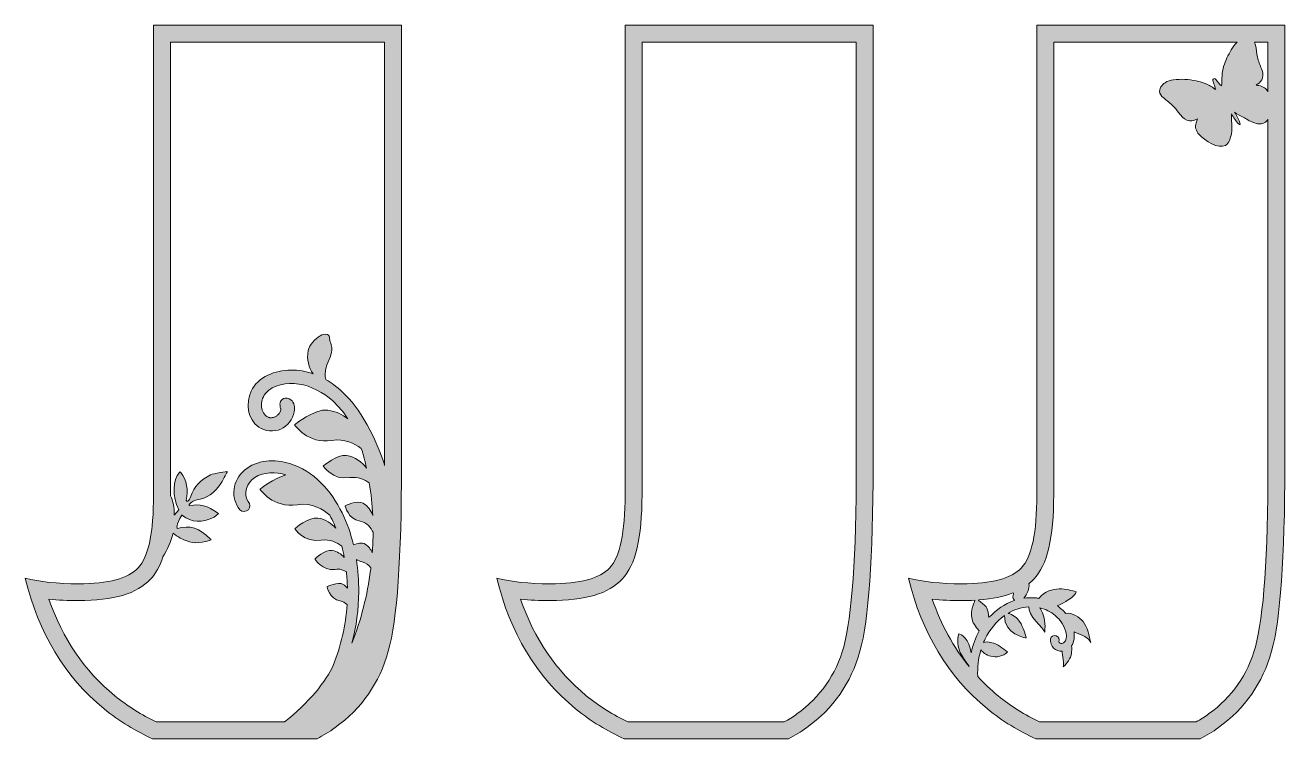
# Model space of a CAD drawing. Header units: millimetres. Extents: x 8 to 886, y -401 to -114.
# Drawn here: x 661.4 to 885.6, y -241.1 to -114.1 of the extents above; entities that cross this region are included whole.
import ezdxf

# ---------------------------------------------------------------- set-up
doc = ezdxf.new("R2010")
doc.units = ezdxf.units.MM
doc.header["$MEASUREMENT"] = 0
for name, color, linetype in [('Layer 1', 7, 'Continuous'), ('Layer 2', 7, 'Continuous'), ('Layer 3', 7, 'Continuous')]:
    doc.layers.add(name, color=color, linetype=linetype)

msp = doc.modelspace()

# ---------------------------------------------------------------- hatches: boundary and pattern name
at = {"layer": 'Layer 1'}
h = msp.add_hatch(color=1, dxfattribs=at)
h.dxf.hatch_style = 2
edge = h.paths.add_edge_path()
edge.add_spline(control_points=[(841.44, -114.15), (841.44, -114.15), (841.44, -197.69), (841.44, -197.69), (841.44, -204.46), (840.53, -208.8), (838.7, -210.7), (836.96, -212.61), (833.41, -213.56), (828.06, -213.56), (824.36, -213.56), (821.21, -213.22), (818.6, -212.55), (820.95, -222.29), (825.62, -230.04), (832.63, -235.81), (835.36, -238.02), (838.25, -239.79), (841.28, -241.15), (841.28, -241.15), (870.53, -241.15), (870.53, -241.15), (871.64, -240.56), (872.72, -239.91), (873.75, -239.16), (878.5, -235.75), (881.65, -231.22), (883.22, -225.56), (884.79, -219.97), (885.57, -208.94), (885.57, -192.48), (885.57, -192.48), (885.57, -114.15), (885.57, -114.15), (885.57, -114.15), (841.44, -114.15), (841.44, -114.15)], knot_values=[0, 0, 0, 0, 1, 1, 1, 2, 2, 2, 3, 3, 3, 4, 4, 4, 5, 5, 5, 6, 6, 6, 7, 7, 7, 8, 8, 8, 9, 9, 9, 10, 10, 10, 11, 11, 11, 12, 12, 12, 12], degree=3, periodic=1)
edge = h.paths.add_edge_path()
edge.add_spline(control_points=[(882.57, -126), (882.26, -125.37), (881.78, -125.07), (880.94, -124.9), (880.81, -124.87), (880.68, -124.85), (880.47, -124.81), (880.58, -124.74), (880.64, -124.7), (880.7, -124.67), (881.59, -124.16), (881.95, -123.04), (881.44, -121.94), (881.14, -121.27), (880.85, -120.54), (880.7, -119.83), (880.55, -119.11), (880.52, -118.39), (880.34, -117.68), (880.29, -117.5), (880.23, -117.32), (880.15, -117.15), (880.15, -117.15), (882.57, -117.15), (882.57, -117.15), (882.57, -117.15), (882.57, -126), (882.57, -126)], knot_values=[0, 0, 0, 0, 1, 1, 1, 2, 2, 2, 3, 3, 3, 4, 4, 4, 5, 5, 5, 6, 6, 6, 7, 7, 7, 8, 8, 8, 9, 9, 9, 9], degree=3, periodic=1)
edge = h.paths.add_edge_path()
edge.add_spline(control_points=[(837.3, -215.31), (837.12, -215.73), (837.11, -216.11), (837.43, -216.41), (837.48, -216.45), (837.46, -216.54), (837.4, -216.56), (835.73, -217.14), (834.21, -218.18), (832.99, -219.47), (832.93, -219.54), (832.82, -219.49), (832.83, -219.41), (832.87, -218.87), (832.78, -218.34), (832.52, -217.88), (832.21, -217.32), (831.68, -216.94), (831.12, -216.61), (831.04, -216.57), (831.07, -216.45), (831.16, -216.44), (833.53, -216.25), (835.53, -215.84), (837.18, -215.19), (837.26, -215.16), (837.33, -215.23), (837.3, -215.31)], knot_values=[0, 0, 0, 0, 1, 1, 1, 2, 2, 2, 3, 3, 3, 4, 4, 4, 5, 5, 5, 6, 6, 6, 7, 7, 7, 8, 8, 8, 9, 9, 9, 9], degree=3, periodic=1)
edge = h.paths.add_edge_path()
edge.add_spline(control_points=[(829.73, -225.85), (829.42, -223.37), (827.98, -222.5), (827.56, -222.47), (827.2, -223.58), (827.36, -224.83), (827.86, -225.9), (828.21, -226.64), (829.39, -228.18), (829.38, -228.29), (826.58, -224.83), (824.39, -220.83), (822.82, -216.31), (824.45, -216.47), (826.2, -216.56), (828.06, -216.56), (828.87, -216.56), (829.64, -216.54), (830.38, -216.49), (830.34, -217.12), (829.5, -218.07), (829.9, -219.88), (830.06, -220.6), (830.95, -221.77), (831.19, -221.94), (830.51, -223.16), (830.03, -224.48), (829.73, -225.85)], knot_values=[0, 0, 0, 0, 1, 1, 1, 2, 2, 2, 3, 3, 3, 4, 4, 4, 5, 5, 5, 6, 6, 6, 7, 7, 7, 8, 8, 8, 9, 9, 9, 9], degree=3, periodic=1)
edge = h.paths.add_edge_path()
edge.add_spline(control_points=[(880.33, -224.76), (878.94, -229.78), (876.21, -233.7), (871.99, -236.73), (871.31, -237.23), (870.58, -237.69), (869.77, -238.15), (869.77, -238.15), (841.93, -238.15), (841.93, -238.15), (839.34, -236.93), (836.85, -235.36), (834.53, -233.48), (833.24, -232.42), (832.04, -231.28), (830.92, -230.07), (830.84, -228.46), (831.01, -226.85), (831.49, -225.29), (831.76, -225.76), (832.37, -226.22), (833.25, -226.45), (834.29, -226.71), (835.49, -226.48), (836.21, -225.69), (835.36, -225), (834.47, -224.29), (833.4, -224.04), (832.78, -223.89), (832.3, -223.88), (831.96, -223.98), (832.05, -223.77), (832.14, -223.57), (832.24, -223.36), (833.03, -221.74), (834.2, -220.28), (835.67, -219.23), (835.52, -222.54), (839.54, -223.19), (839.54, -223.19), (839.54, -223.19), (839.07, -221.26), (838.38, -220.27), (837.93, -219.62), (837.13, -219.04), (836.31, -218.82), (836.82, -218.51), (837.37, -218.25), (837.94, -218.06), (838.62, -217.82), (839.33, -217.69), (840.04, -217.66), (839.67, -218.99), (842.77, -221.64), (842.87, -222.14), (842.8, -221.66), (843.24, -219.98), (842.1, -218), (842.07, -217.96), (842.03, -217.9), (841.99, -217.85), (842.97, -218.09), (843.91, -218.54), (844.72, -219.23), (845.66, -220.02), (846.42, -221.13), (846.65, -222.36), (846.76, -222.95), (846.74, -223.67), (846.2, -224.05), (846.01, -224.18), (845.78, -224.25), (845.57, -224.13), (845.52, -224.11), (845.3, -223.94), (845.33, -223.87), (845.48, -223.44), (845.35, -222.96), (844.87, -222.81), (844.46, -222.67), (843.94, -222.92), (843.88, -223.38), (843.71, -224.7), (844.79, -225.66), (845.96, -225.57), (845.96, -225.59), (845.96, -225.61), (845.95, -225.63), (845.93, -226.02), (846.38, -228.12), (846.14, -228.32), (846.82, -227.75), (847.46, -226.83), (847.6, -225.95), (847.65, -225.63), (847.71, -225.05), (847.59, -224.61), (848.08, -223.92), (848.18, -223.01), (848.07, -222.13), (848.54, -222.34), (849.03, -222.5), (849.5, -222.7), (850.15, -222.99), (850.79, -223.42), (851.06, -224.09), (850.77, -222.85), (850.46, -221.28), (849.67, -220.27), (849.14, -219.59), (847.65, -218.62), (846.59, -218.83), (846.15, -218.32), (845.63, -217.86), (845.06, -217.48), (845.59, -217.29), (846.09, -217), (846.57, -216.71), (847.32, -216.28), (848.11, -215.78), (848.44, -214.98), (847.09, -214.59), (843.95, -213.61), (841.8, -216.15), (841.6, -216.12), (841.41, -216.09), (841.21, -216.07), (840.5, -216), (839.79, -216.03), (839.1, -216.14), (839.46, -215.74), (839.72, -215.23), (839.85, -214.92), (840.04, -214.48), (840.08, -213.99), (840.04, -213.55), (840.35, -213.3), (840.63, -213.03), (840.89, -212.75), (843.31, -210.21), (844.44, -205.42), (844.44, -197.69), (844.44, -197.69), (844.44, -117.15), (844.44, -117.15), (844.44, -117.15), (877.08, -117.15), (877.08, -117.15), (876.67, -117.55), (876.34, -118.04), (876.04, -118.54), (875.49, -119.46), (875, -120.44), (874.68, -121.51), (874.52, -122.03), (874.44, -122.59), (874.4, -123.16), (874.35, -123.73), (874.43, -124.41), (874.3, -124.94), (873.94, -124.66), (873.61, -124.16), (873.3, -123.81), (873.25, -123.76), (873.21, -123.71), (873.16, -123.68), (873.08, -123.64), (872.99, -123.66), (872.91, -123.69), (872.85, -123.71), (872.79, -123.74), (872.76, -123.8), (872.66, -123.96), (872.89, -124.41), (872.95, -124.59), (873.06, -124.92), (873.17, -125.25), (873.28, -125.58), (873.29, -125.61), (873, -125.42), (872.99, -125.41), (872.85, -125.31), (872.72, -125.22), (872.58, -125.13), (872.29, -124.95), (871.99, -124.79), (871.69, -124.65), (871.08, -124.37), (870.44, -124.18), (869.81, -124.06), (868.47, -123.79), (867.06, -123.69), (865.76, -123.88), (865.23, -123.96), (864.7, -124.1), (864.25, -124.38), (863.68, -124.75), (863.15, -125.41), (863.33, -126.25), (863.33, -126.25), (863.66, -126.81), (863.66, -126.81), (864.3, -127.35), (864.95, -127.87), (865.56, -128.44), (865.97, -128.82), (866.36, -129.24), (866.67, -129.7), (867.48, -130.91), (868.68, -131.65), (870.02, -130.82), (869.94, -131.07), (869.88, -131.3), (869.8, -131.51), (869.51, -132.27), (869.74, -132.97), (870.32, -133.58), (871.36, -134.68), (873.69, -136.28), (875.03, -135.53), (875.35, -135.36), (875.56, -135.02), (875.72, -134.67), (876.4, -133.16), (876.01, -131.56), (876.08, -129.9), (876.47, -130.55), (876.81, -131.17), (877.35, -131.71), (877.42, -131.78), (877.54, -131.86), (877.6, -131.8), (877.65, -131.74), (877.62, -131.64), (877.59, -131.56), (877.3, -130.9), (876.99, -130.26), (876.64, -129.63), (876.8, -129.92), (877.84, -130.34), (878.15, -130.52), (878.73, -130.85), (879.3, -131.22), (879.91, -131.45), (880.67, -131.75), (881.53, -131.82), (882.13, -131.38), (882.31, -131.25), (882.45, -131.08), (882.57, -130.88), (882.57, -130.88), (882.57, -192.48), (882.57, -192.48), (882.57, -208.59), (881.82, -219.45), (880.33, -224.76)], knot_values=[0, 0, 0, 0, 1, 1, 1, 2, 2, 2, 3, 3, 3, 4, 4, 4, 5, 5, 5, 6, 6, 6, 7, 7, 7, 8, 8, 8, 9, 9, 9, 10, 10, 10, 11, 11, 11, 12, 12, 12, 13, 13, 13, 14, 14, 14, 15, 15, 15, 16, 16, 16, 17, 17, 17, 18, 18, 18, 19, 19, 19, 20, 20, 20, 21, 21, 21, 22, 22, 22, 23, 23, 23, 24, 24, 24, 25, 25, 25, 26, 26, 26, 27, 27, 27, 28, 28, 28, 29, 29, 29, 30, 30, 30, 31, 31, 31, 32, 32, 32, 33, 33, 33, 34, 34, 34, 35, 35, 35, 36, 36, 36, 37, 37, 37, 38, 38, 38, 39, 39, 39, 40, 40, 40, 41, 41, 41, 42, 42, 42, 43, 43, 43, 44, 44, 44, 45, 45, 45, 46, 46, 46, 47, 47, 47, 48, 48, 48, 49, 49, 49, 50, 50, 50, 51, 51, 51, 52, 52, 52, 53, 53, 53, 54, 54, 54, 55, 55, 55, 56, 56, 56, 57, 57, 57, 58, 58, 58, 59, 59, 59, 60, 60, 60, 61, 61, 61, 62, 62, 62, 63, 63, 63, 64, 64, 64, 65, 65, 65, 66, 66, 66, 67, 67, 67, 68, 68, 68, 69, 69, 69, 70, 70, 70, 71, 71, 71, 72, 72, 72, 73, 73, 73, 74, 74, 74, 75, 75, 75, 76, 76, 76, 77, 77, 77, 78, 78, 78, 79, 79, 79, 80, 80, 80, 81, 81, 81, 82, 82, 82, 83, 83, 83, 84, 84, 84, 85, 85, 85, 85], degree=3, periodic=1)
at = {"layer": 'Layer 2'}
h = msp.add_hatch(color=2, dxfattribs=at)
h.dxf.hatch_style = 2
edge = h.paths.add_edge_path()
edge.add_spline(control_points=[(768.17, -114.15), (768.17, -114.15), (768.17, -197.69), (768.17, -197.69), (768.17, -204.46), (767.26, -208.8), (765.43, -210.7), (763.69, -212.61), (760.14, -213.56), (754.79, -213.56), (751.09, -213.56), (747.94, -213.22), (745.33, -212.55), (747.68, -222.29), (752.35, -230.04), (759.36, -235.81), (762.1, -238.02), (764.98, -239.79), (768.01, -241.15), (768.01, -241.15), (797.26, -241.15), (797.26, -241.15), (798.37, -240.56), (799.45, -239.91), (800.48, -239.16), (805.23, -235.75), (808.38, -231.22), (809.95, -225.56), (811.52, -219.97), (812.3, -208.94), (812.3, -192.48), (812.3, -192.48), (812.3, -114.15), (812.3, -114.15), (812.3, -114.15), (768.17, -114.15), (768.17, -114.15)], knot_values=[0, 0, 0, 0, 1, 1, 1, 2, 2, 2, 3, 3, 3, 4, 4, 4, 5, 5, 5, 6, 6, 6, 7, 7, 7, 8, 8, 8, 9, 9, 9, 10, 10, 10, 11, 11, 11, 12, 12, 12, 12], degree=3, periodic=1)
edge = h.paths.add_edge_path()
edge.add_spline(control_points=[(809.3, -192.48), (809.3, -208.59), (808.55, -219.45), (807.06, -224.76), (805.67, -229.78), (802.94, -233.7), (798.72, -236.73), (798.04, -237.23), (797.31, -237.69), (796.5, -238.15), (796.5, -238.15), (768.66, -238.15), (768.66, -238.15), (766.07, -236.93), (763.58, -235.36), (761.26, -233.48), (755.9, -229.07), (751.98, -223.31), (749.55, -216.31), (751.18, -216.47), (752.93, -216.56), (754.79, -216.56), (761.06, -216.56), (765.26, -215.31), (767.62, -212.75), (770.04, -210.21), (771.17, -205.42), (771.17, -197.69), (771.17, -197.69), (771.17, -117.15), (771.17, -117.15), (771.17, -117.15), (809.3, -117.15), (809.3, -117.15), (809.3, -117.15), (809.3, -192.48), (809.3, -192.48)], knot_values=[0, 0, 0, 0, 1, 1, 1, 2, 2, 2, 3, 3, 3, 4, 4, 4, 5, 5, 5, 6, 6, 6, 7, 7, 7, 8, 8, 8, 9, 9, 9, 10, 10, 10, 11, 11, 11, 12, 12, 12, 12], degree=3, periodic=1)
at = {"layer": 'Layer 3'}
h = msp.add_hatch(color=1, dxfattribs=at)
h.dxf.hatch_style = 2
edge = h.paths.add_edge_path()
edge.add_spline(control_points=[(684.24, -114.15), (684.24, -114.15), (684.24, -197.69), (684.24, -197.69), (684.24, -204.46), (683.33, -208.8), (681.5, -210.7), (679.76, -212.61), (676.21, -213.56), (670.86, -213.56), (667.16, -213.56), (664.01, -213.22), (661.4, -212.55), (663.75, -222.29), (668.42, -230.04), (675.43, -235.81), (678.16, -238.02), (681.05, -239.79), (684.08, -241.15), (684.08, -241.15), (713.33, -241.15), (713.33, -241.15), (714.44, -240.56), (715.52, -239.91), (716.55, -239.16), (721.3, -235.75), (724.45, -231.22), (726.02, -225.56), (727.59, -219.97), (728.37, -208.94), (728.37, -192.48), (728.37, -192.48), (728.37, -114.15), (728.37, -114.15), (728.37, -114.15), (684.24, -114.15), (684.24, -114.15)], knot_values=[0, 0, 0, 0, 1, 1, 1, 2, 2, 2, 3, 3, 3, 4, 4, 4, 5, 5, 5, 6, 6, 6, 7, 7, 7, 8, 8, 8, 9, 9, 9, 10, 10, 10, 11, 11, 11, 12, 12, 12, 12], degree=3, periodic=1)
edge = h.paths.add_edge_path()
edge.add_spline(control_points=[(722.87, -211.14), (722.29, -215.56), (721.19, -219.96), (719.55, -224.13), (720.33, -221.15), (720.74, -218.07), (720.76, -214.98), (720.77, -213.06), (720.63, -211.12), (720.33, -209.21), (720.62, -209.42), (720.96, -209.59), (721.37, -209.66), (722.06, -209.78), (722.56, -210.23), (722.91, -210.72), (722.9, -210.86), (722.88, -211), (722.87, -211.14)], knot_values=[0, 0, 0, 0, 1, 1, 1, 2, 2, 2, 3, 3, 3, 4, 4, 4, 5, 5, 5, 6, 6, 6, 6], degree=3, periodic=1)
edge = h.paths.add_edge_path()
edge.add_spline(control_points=[(725.37, -192.48), (725.37, -192.49), (725.37, -192.49), (725.37, -192.49), (725.22, -192.04), (725.09, -191.58), (724.93, -191.13), (722.18, -183.82), (719.13, -180.21), (716.35, -178.16), (715.9, -177.83), (715.43, -177.53), (714.94, -177.25), (714.74, -177.13), (714.81, -176.01), (714.83, -175.81), (714.86, -175.33), (714.97, -174.9), (715.15, -174.45), (715.6, -173.32), (716.2, -172.3), (715.86, -171.03), (715.76, -170.66), (715.6, -170.31), (715.56, -169.93), (715.52, -169.57), (715.54, -169.35), (715.19, -169.2), (714.78, -169.03), (714.24, -169.21), (713.89, -169.42), (713.04, -169.94), (711.96, -171.06), (711.76, -172.06), (711.45, -173.66), (711.91, -175.06), (712.62, -176.19), (711.34, -175.76), (710, -175.51), (708.64, -175.52), (705.94, -175.54), (702.82, -176.7), (701.6, -179.29), (700.62, -181.36), (700.95, -184.32), (702.96, -185.67), (704.09, -186.43), (705.62, -186.57), (706.87, -186.02), (708.12, -185.48), (709.06, -184.27), (709.28, -182.93), (709.41, -182.18), (709.3, -181.34), (708.69, -180.82), (708.32, -180.5), (707.79, -180.4), (707.35, -180.6), (706.64, -180.92), (706.65, -181.72), (706.86, -182.34), (706.87, -182.37), (706.88, -182.38), (706.88, -182.39), (706.88, -182.41), (706.88, -182.43), (706.87, -182.46), (706.87, -182.48), (706.86, -182.63), (706.87, -182.66), (706.85, -182.74), (706.83, -182.81), (706.81, -182.89), (706.81, -182.9), (706.8, -182.91), (706.8, -182.92), (706.8, -182.92), (706.79, -182.93), (706.78, -182.95), (706.73, -183.03), (706.69, -183.11), (706.64, -183.19), (706.62, -183.22), (706.62, -183.23), (706.61, -183.25), (706.59, -183.26), (706.58, -183.27), (706.56, -183.3), (706.47, -183.4), (706.38, -183.48), (706.28, -183.57), (706.24, -183.59), (706.12, -183.69), (706.11, -183.7), (706.04, -183.74), (705.97, -183.78), (705.9, -183.82), (705.89, -183.82), (705.72, -183.89), (705.7, -183.9), (705.61, -183.93), (705.53, -183.96), (705.45, -183.98), (705.43, -183.98), (705.26, -184), (705.23, -184.01), (705.16, -184.01), (705.09, -184.01), (705.02, -184.01), (704.98, -184), (704.9, -183.99), (704.87, -183.99), (704.81, -183.98), (704.76, -183.96), (704.7, -183.94), (704.69, -183.93), (704.68, -183.93), (704.65, -183.92), (703.95, -183.57), (703.56, -182.85), (703.47, -182.09), (703.42, -181.61), (703.45, -181.24), (703.56, -180.85), (703.66, -180.46), (703.85, -180.07), (704.15, -179.71), (705.52, -178.09), (707.98, -177.68), (710.07, -178.01), (712.34, -178.37), (714.44, -179.49), (716.13, -181.01), (717.18, -181.96), (718.05, -183.03), (718.8, -184.2), (717.84, -183.44), (716.67, -182.87), (715.24, -182.66), (712.89, -182.33), (709.35, -185.28), (709.35, -185.28), (709.35, -185.28), (711.64, -188.76), (716.01, -188.04), (718.21, -187.67), (720.03, -188.58), (721.21, -189.46), (721.58, -190.62), (721.89, -191.8), (722.14, -192.99), (721.33, -191.92), (720.18, -190.98), (718.57, -190.73), (716.92, -190.47), (714.45, -192.61), (714.45, -192.61), (714.45, -192.61), (716.08, -195.17), (719.15, -194.67), (720.59, -194.44), (721.8, -195.01), (722.64, -195.61), (722.95, -197.54), (723.16, -199.47), (723.26, -201.4), (722.95, -200.54), (722.42, -199.73), (721.55, -199.22), (720.51, -198.62), (718.34, -199.66), (718.34, -199.66), (718.34, -199.66), (718.81, -202.04), (720.99, -202.41), (722.22, -202.62), (722.95, -203.65), (723.32, -204.4), (723.31, -205.61), (723.26, -206.83), (723.17, -208.05), (722.9, -207.43), (722.5, -206.88), (721.92, -206.51), (721.37, -206.17), (720.47, -206.4), (719.83, -206.65), (719.36, -204.67), (718.69, -202.74), (717.79, -200.92), (715.88, -197.05), (712.75, -193.46), (708.49, -192.16), (705.81, -191.34), (702.63, -191.48), (700.41, -193.35), (698.35, -195.09), (697.86, -198.3), (699.62, -200.39), (699.99, -200.83), (700.74, -200.75), (701.11, -200.38), (701.55, -199.93), (701.45, -199.34), (701.1, -198.89), (700.09, -197.61), (700.92, -195.5), (702.25, -194.65), (703.89, -193.6), (705.99, -193.66), (707.81, -194.19), (705.64, -194.69), (703.18, -196.73), (703.18, -196.73), (703.18, -196.73), (705.47, -200.2), (709.84, -199.48), (712.45, -199.05), (714.51, -200.4), (715.62, -201.37), (715.75, -201.62), (715.88, -201.87), (716.01, -202.13), (716.25, -202.63), (716.48, -203.14), (716.68, -203.66), (715.91, -202.79), (714.87, -202.07), (713.49, -201.86), (711.84, -201.6), (709.37, -203.74), (709.37, -203.74), (709.37, -203.74), (711, -206.3), (714.07, -205.8), (715.62, -205.55), (716.91, -206.23), (717.74, -206.88), (717.91, -207.54), (718.06, -208.2), (718.19, -208.87), (717.62, -208.27), (716.92, -207.79), (716.04, -207.62), (714.79, -207.36), (712.96, -209.14), (712.96, -209.14), (712.96, -209.14), (714.25, -211.36), (716.55, -210.99), (717.31, -210.87), (718, -211.09), (718.56, -211.42), (718.66, -212.39), (718.72, -213.37), (718.74, -214.33), (718.53, -214.09), (718.29, -213.86), (717.99, -213.68), (717.07, -213.12), (715.12, -214.06), (715.12, -214.06), (715.12, -214.06), (715.51, -216.24), (717.44, -216.6), (717.95, -216.69), (718.35, -216.95), (718.68, -217.27), (718.45, -220.98), (717.61, -224.67), (716.19, -228.11), (715.11, -230.69), (711.76, -234.93), (707.52, -238.15), (707.52, -238.15), (684.73, -238.15), (684.73, -238.15), (682.14, -236.93), (679.65, -235.36), (677.33, -233.48), (671.97, -229.07), (668.05, -223.31), (665.62, -216.31), (667.25, -216.47), (669, -216.56), (670.86, -216.56), (677.13, -216.56), (681.33, -215.31), (683.69, -212.75), (684.62, -211.77), (685.36, -210.45), (685.92, -208.76), (686.74, -207.48), (687.28, -206.03), (687.76, -204.57), (688.4, -205.17), (689.75, -205.85), (689.65, -205.71), (690.92, -206.4), (692.41, -206.43), (694.2, -205.83), (694.2, -205.83), (694.49, -205.74), (694.49, -205.74), (694.49, -205.74), (694.29, -205.53), (694.29, -205.53), (692.46, -203.63), (690.64, -203.06), (688.44, -203.72), (688.44, -203.72), (688.17, -203.17), (689.28, -201.34), (689.31, -201.36), (689.35, -201.39), (689.38, -201.42), (691.02, -202.67), (692.87, -202.78), (694.88, -201.75), (695.05, -201.66), (695.21, -201.54), (695.37, -201.41), (695.44, -201.35), (695.52, -201.28), (695.61, -201.22), (695.61, -201.22), (695.82, -201.06), (695.82, -201.06), (695.82, -201.06), (695.63, -200.92), (695.63, -200.92), (693.93, -199.68), (692.35, -199.27), (690.71, -199.67), (690.58, -199.71), (690.48, -199.54), (690.57, -199.44), (690.94, -199.03), (691.34, -198.72), (691.93, -198.63), (693.65, -198.39), (695.13, -197.37), (696.22, -195.7), (696.51, -195.26), (696.75, -194.78), (696.98, -194.32), (697.09, -194.11), (697.36, -193.58), (697.36, -193.58), (697.36, -193.58), (694.98, -193.9), (694.4, -194.17), (692.65, -194.99), (691.47, -196.28), (690.89, -197.99), (690.77, -198.36), (690.57, -198.62), (690.32, -198.86), (690.22, -198.96), (690.05, -198.86), (690.07, -198.72), (690.46, -196.8), (690.14, -195.16), (689.1, -193.75), (689.1, -193.75), (688.99, -193.61), (688.99, -193.61), (688.99, -193.61), (688.86, -193.75), (688.86, -193.75), (687.61, -195.02), (687.57, -198.07), (688.72, -200.37), (688.72, -200.37), (687.94, -201.26), (687.94, -201.26), (687.93, -201.26), (687.93, -201.26), (687.92, -201.25), (687.96, -199.96), (687.74, -198.84), (687.24, -197.89), (687.24, -197.82), (687.24, -197.76), (687.24, -197.69), (687.24, -197.69), (687.24, -117.15), (687.24, -117.15), (687.24, -117.15), (725.37, -117.15), (725.37, -117.15), (725.37, -117.15), (725.37, -192.48), (725.37, -192.48)], knot_values=[0, 0, 0, 0, 1, 1, 1, 2, 2, 2, 3, 3, 3, 4, 4, 4, 5, 5, 5, 6, 6, 6, 7, 7, 7, 8, 8, 8, 9, 9, 9, 10, 10, 10, 11, 11, 11, 12, 12, 12, 13, 13, 13, 14, 14, 14, 15, 15, 15, 16, 16, 16, 17, 17, 17, 18, 18, 18, 19, 19, 19, 20, 20, 20, 21, 21, 21, 22, 22, 22, 23, 23, 23, 24, 24, 24, 25, 25, 25, 26, 26, 26, 27, 27, 27, 28, 28, 28, 29, 29, 29, 30, 30, 30, 31, 31, 31, 32, 32, 32, 33, 33, 33, 34, 34, 34, 35, 35, 35, 36, 36, 36, 37, 37, 37, 38, 38, 38, 39, 39, 39, 40, 40, 40, 41, 41, 41, 42, 42, 42, 43, 43, 43, 44, 44, 44, 45, 45, 45, 46, 46, 46, 47, 47, 47, 48, 48, 48, 49, 49, 49, 50, 50, 50, 51, 51, 51, 52, 52, 52, 53, 53, 53, 54, 54, 54, 55, 55, 55, 56, 56, 56, 57, 57, 57, 58, 58, 58, 59, 59, 59, 60, 60, 60, 61, 61, 61, 62, 62, 62, 63, 63, 63, 64, 64, 64, 65, 65, 65, 66, 66, 66, 67, 67, 67, 68, 68, 68, 69, 69, 69, 70, 70, 70, 71, 71, 71, 72, 72, 72, 73, 73, 73, 74, 74, 74, 75, 75, 75, 76, 76, 76, 77, 77, 77, 78, 78, 78, 79, 79, 79, 80, 80, 80, 81, 81, 81, 82, 82, 82, 83, 83, 83, 84, 84, 84, 85, 85, 85, 86, 86, 86, 87, 87, 87, 88, 88, 88, 89, 89, 89, 90, 90, 90, 91, 91, 91, 92, 92, 92, 93, 93, 93, 94, 94, 94, 95, 95, 95, 96, 96, 96, 97, 97, 97, 98, 98, 98, 99, 99, 99, 100, 100, 100, 101, 101, 101, 102, 102, 102, 103, 103, 103, 104, 104, 104, 105, 105, 105, 106, 106, 106, 107, 107, 107, 108, 108, 108, 109, 109, 109, 110, 110, 110, 111, 111, 111, 112, 112, 112, 113, 113, 113, 114, 114, 114, 115, 115, 115, 116, 116, 116, 117, 117, 117, 118, 118, 118, 119, 119, 119, 120, 120, 120, 121, 121, 121, 122, 122, 122, 123, 123, 123, 124, 124, 124, 125, 125, 125, 126, 126, 126, 127, 127, 127, 128, 128, 128, 129, 129, 129, 130, 130, 130, 131, 131, 131, 131], degree=3, periodic=1)

# ---------------------------------------------------------------- linework, layer by layer
at = {"layer": 'Layer 1', "lineweight": 0}
for points, knots in [([(841.44, -114.15), (841.44, -114.15), (841.44, -197.69), (841.44, -197.69), (841.44, -204.46), (840.53, -208.8), (838.7, -210.7), (836.96, -212.61), (833.41, -213.56), (828.06, -213.56), (824.36, -213.56), (821.21, -213.22), (818.6, -212.55), (820.95, -222.29), (825.62, -230.04), (832.63, -235.81), (835.36, -238.02), (838.25, -239.79), (841.28, -241.15), (841.28, -241.15), (870.53, -241.15), (870.53, -241.15), (871.64, -240.56), (872.72, -239.91), (873.75, -239.16), (878.5, -235.75), (881.65, -231.22), (883.22, -225.56), (884.79, -219.97), (885.57, -208.94), (885.57, -192.48), (885.57, -192.48), (885.57, -114.15), (885.57, -114.15), (885.57, -114.15), (841.44, -114.15), (841.44, -114.15)], [0, 0, 0, 0, 1, 1, 1, 2, 2, 2, 3, 3, 3, 4, 4, 4, 5, 5, 5, 6, 6, 6, 7, 7, 7, 8, 8, 8, 9, 9, 9, 10, 10, 10, 11, 11, 11, 12, 12, 12, 12]), ([(880.33, -224.76), (878.94, -229.78), (876.21, -233.7), (871.99, -236.73), (871.31, -237.23), (870.58, -237.69), (869.77, -238.15), (869.77, -238.15), (841.93, -238.15), (841.93, -238.15), (839.34, -236.93), (836.85, -235.36), (834.53, -233.48), (833.24, -232.42), (832.04, -231.28), (830.92, -230.07), (830.84, -228.46), (831.01, -226.85), (831.49, -225.29), (831.76, -225.76), (832.37, -226.22), (833.25, -226.45), (834.29, -226.71), (835.49, -226.48), (836.21, -225.69), (835.36, -225), (834.47, -224.29), (833.4, -224.04), (832.78, -223.89), (832.3, -223.88), (831.96, -223.98), (832.05, -223.77), (832.14, -223.57), (832.24, -223.36), (833.03, -221.74), (834.2, -220.28), (835.67, -219.23), (835.52, -222.54), (839.54, -223.19), (839.54, -223.19), (839.54, -223.19), (839.07, -221.26), (838.38, -220.27), (837.93, -219.62), (837.13, -219.04), (836.31, -218.82), (836.82, -218.51), (837.37, -218.25), (837.94, -218.06), (838.62, -217.82), (839.33, -217.69), (840.04, -217.66), (839.67, -218.99), (842.77, -221.64), (842.87, -222.14), (842.8, -221.66), (843.24, -219.98), (842.1, -218), (842.07, -217.96), (842.03, -217.9), (841.99, -217.85), (842.97, -218.09), (843.91, -218.54), (844.72, -219.23), (845.66, -220.02), (846.42, -221.13), (846.65, -222.36), (846.76, -222.95), (846.74, -223.67), (846.2, -224.05), (846.01, -224.18), (845.78, -224.25), (845.57, -224.13), (845.52, -224.11), (845.3, -223.94), (845.33, -223.87), (845.48, -223.44), (845.35, -222.96), (844.87, -222.81), (844.46, -222.67), (843.94, -222.92), (843.88, -223.38), (843.71, -224.7), (844.79, -225.66), (845.96, -225.57), (845.96, -225.59), (845.96, -225.61), (845.95, -225.63), (845.93, -226.02), (846.38, -228.12), (846.14, -228.32), (846.82, -227.75), (847.46, -226.83), (847.6, -225.95), (847.65, -225.63), (847.71, -225.05), (847.59, -224.61), (848.08, -223.92), (848.18, -223.01), (848.07, -222.13), (848.54, -222.34), (849.03, -222.5), (849.5, -222.7), (850.15, -222.99), (850.79, -223.42), (851.06, -224.09), (850.77, -222.85), (850.46, -221.28), (849.67, -220.27), (849.14, -219.59), (847.65, -218.62), (846.59, -218.83), (846.15, -218.32), (845.63, -217.86), (845.06, -217.48), (845.59, -217.29), (846.09, -217), (846.57, -216.71), (847.32, -216.28), (848.11, -215.78), (848.44, -214.98), (847.09, -214.59), (843.95, -213.61), (841.8, -216.15), (841.6, -216.12), (841.41, -216.09), (841.21, -216.07), (840.5, -216), (839.79, -216.03), (839.1, -216.14), (839.46, -215.74), (839.72, -215.23), (839.85, -214.92), (840.04, -214.48), (840.08, -213.99), (840.04, -213.55), (840.35, -213.3), (840.63, -213.03), (840.89, -212.75), (843.31, -210.21), (844.44, -205.42), (844.44, -197.69), (844.44, -197.69), (844.44, -117.15), (844.44, -117.15), (844.44, -117.15), (877.08, -117.15), (877.08, -117.15), (876.67, -117.55), (876.34, -118.04), (876.04, -118.54), (875.49, -119.46), (875, -120.44), (874.68, -121.51), (874.52, -122.03), (874.44, -122.59), (874.4, -123.16), (874.35, -123.73), (874.43, -124.41), (874.3, -124.94), (873.94, -124.66), (873.61, -124.16), (873.3, -123.81), (873.25, -123.76), (873.21, -123.71), (873.16, -123.68), (873.08, -123.64), (872.99, -123.66), (872.91, -123.69), (872.85, -123.71), (872.79, -123.74), (872.76, -123.8), (872.66, -123.96), (872.89, -124.41), (872.95, -124.59), (873.06, -124.92), (873.17, -125.25), (873.28, -125.58), (873.29, -125.61), (873, -125.42), (872.99, -125.41), (872.85, -125.31), (872.72, -125.22), (872.58, -125.13), (872.29, -124.95), (871.99, -124.79), (871.69, -124.65), (871.08, -124.37), (870.44, -124.18), (869.81, -124.06), (868.47, -123.79), (867.06, -123.69), (865.76, -123.88), (865.23, -123.96), (864.7, -124.1), (864.25, -124.38), (863.68, -124.75), (863.15, -125.41), (863.33, -126.25), (863.33, -126.25), (863.66, -126.81), (863.66, -126.81), (864.3, -127.35), (864.95, -127.87), (865.56, -128.44), (865.97, -128.82), (866.36, -129.24), (866.67, -129.7), (867.48, -130.91), (868.68, -131.65), (870.02, -130.82), (869.94, -131.07), (869.88, -131.3), (869.8, -131.51), (869.51, -132.27), (869.74, -132.97), (870.32, -133.58), (871.36, -134.68), (873.69, -136.28), (875.03, -135.53), (875.35, -135.36), (875.56, -135.02), (875.72, -134.67), (876.4, -133.16), (876.01, -131.56), (876.08, -129.9), (876.47, -130.55), (876.81, -131.17), (877.35, -131.71), (877.42, -131.78), (877.54, -131.86), (877.6, -131.8), (877.65, -131.74), (877.62, -131.64), (877.59, -131.56), (877.3, -130.9), (876.99, -130.26), (876.64, -129.63), (876.8, -129.92), (877.84, -130.34), (878.15, -130.52), (878.73, -130.85), (879.3, -131.22), (879.91, -131.45), (880.67, -131.75), (881.53, -131.82), (882.13, -131.38), (882.31, -131.25), (882.45, -131.08), (882.57, -130.88), (882.57, -130.88), (882.57, -192.48), (882.57, -192.48), (882.57, -208.59), (881.82, -219.45), (880.33, -224.76)], [0, 0, 0, 0, 1, 1, 1, 2, 2, 2, 3, 3, 3, 4, 4, 4, 5, 5, 5, 6, 6, 6, 7, 7, 7, 8, 8, 8, 9, 9, 9, 10, 10, 10, 11, 11, 11, 12, 12, 12, 13, 13, 13, 14, 14, 14, 15, 15, 15, 16, 16, 16, 17, 17, 17, 18, 18, 18, 19, 19, 19, 20, 20, 20, 21, 21, 21, 22, 22, 22, 23, 23, 23, 24, 24, 24, 25, 25, 25, 26, 26, 26, 27, 27, 27, 28, 28, 28, 29, 29, 29, 30, 30, 30, 31, 31, 31, 32, 32, 32, 33, 33, 33, 34, 34, 34, 35, 35, 35, 36, 36, 36, 37, 37, 37, 38, 38, 38, 39, 39, 39, 40, 40, 40, 41, 41, 41, 42, 42, 42, 43, 43, 43, 44, 44, 44, 45, 45, 45, 46, 46, 46, 47, 47, 47, 48, 48, 48, 49, 49, 49, 50, 50, 50, 51, 51, 51, 52, 52, 52, 53, 53, 53, 54, 54, 54, 55, 55, 55, 56, 56, 56, 57, 57, 57, 58, 58, 58, 59, 59, 59, 60, 60, 60, 61, 61, 61, 62, 62, 62, 63, 63, 63, 64, 64, 64, 65, 65, 65, 66, 66, 66, 67, 67, 67, 68, 68, 68, 69, 69, 69, 70, 70, 70, 71, 71, 71, 72, 72, 72, 73, 73, 73, 74, 74, 74, 75, 75, 75, 76, 76, 76, 77, 77, 77, 78, 78, 78, 79, 79, 79, 80, 80, 80, 81, 81, 81, 82, 82, 82, 83, 83, 83, 84, 84, 84, 85, 85, 85, 85]), ([(882.57, -126), (882.26, -125.37), (881.78, -125.07), (880.94, -124.9), (880.81, -124.87), (880.68, -124.85), (880.47, -124.81), (880.58, -124.74), (880.64, -124.7), (880.7, -124.67), (881.59, -124.16), (881.95, -123.04), (881.44, -121.94), (881.14, -121.27), (880.85, -120.54), (880.7, -119.83), (880.55, -119.11), (880.52, -118.39), (880.34, -117.68), (880.29, -117.5), (880.23, -117.32), (880.15, -117.15), (880.15, -117.15), (882.57, -117.15), (882.57, -117.15), (882.57, -117.15), (882.57, -126), (882.57, -126)], [0, 0, 0, 0, 1, 1, 1, 2, 2, 2, 3, 3, 3, 4, 4, 4, 5, 5, 5, 6, 6, 6, 7, 7, 7, 8, 8, 8, 9, 9, 9, 9]), ([(837.3, -215.31), (837.12, -215.73), (837.11, -216.11), (837.43, -216.41), (837.48, -216.45), (837.46, -216.54), (837.4, -216.56), (835.73, -217.14), (834.21, -218.18), (832.99, -219.47), (832.93, -219.54), (832.82, -219.49), (832.83, -219.41), (832.87, -218.87), (832.78, -218.34), (832.52, -217.88), (832.21, -217.32), (831.68, -216.94), (831.12, -216.61), (831.04, -216.57), (831.07, -216.45), (831.16, -216.44), (833.53, -216.25), (835.53, -215.84), (837.18, -215.19), (837.26, -215.16), (837.33, -215.23), (837.3, -215.31)], [0, 0, 0, 0, 1, 1, 1, 2, 2, 2, 3, 3, 3, 4, 4, 4, 5, 5, 5, 6, 6, 6, 7, 7, 7, 8, 8, 8, 9, 9, 9, 9]), ([(829.73, -225.85), (829.42, -223.37), (827.98, -222.5), (827.56, -222.47), (827.2, -223.58), (827.36, -224.83), (827.86, -225.9), (828.21, -226.64), (829.39, -228.18), (829.38, -228.29), (826.58, -224.83), (824.39, -220.83), (822.82, -216.31), (824.45, -216.47), (826.2, -216.56), (828.06, -216.56), (828.87, -216.56), (829.64, -216.54), (830.38, -216.49), (830.34, -217.12), (829.5, -218.07), (829.9, -219.88), (830.06, -220.6), (830.95, -221.77), (831.19, -221.94), (830.51, -223.16), (830.03, -224.48), (829.73, -225.85)], [0, 0, 0, 0, 1, 1, 1, 2, 2, 2, 3, 3, 3, 4, 4, 4, 5, 5, 5, 6, 6, 6, 7, 7, 7, 8, 8, 8, 9, 9, 9, 9])]:
    msp.add_open_spline(points, degree=3, knots=knots, dxfattribs=at)
at = {"layer": 'Layer 2', "lineweight": 0}
for points in [[(768.17, -114.15), (768.17, -114.15), (768.17, -197.69), (768.17, -197.69), (768.17, -204.46), (767.26, -208.8), (765.43, -210.7), (763.69, -212.61), (760.14, -213.56), (754.79, -213.56), (751.09, -213.56), (747.94, -213.22), (745.33, -212.55), (747.68, -222.29), (752.35, -230.04), (759.36, -235.81), (762.1, -238.02), (764.98, -239.79), (768.01, -241.15), (768.01, -241.15), (797.26, -241.15), (797.26, -241.15), (798.37, -240.56), (799.45, -239.91), (800.48, -239.16), (805.23, -235.75), (808.38, -231.22), (809.95, -225.56), (811.52, -219.97), (812.3, -208.94), (812.3, -192.48), (812.3, -192.48), (812.3, -114.15), (812.3, -114.15), (812.3, -114.15), (768.17, -114.15), (768.17, -114.15)], [(809.3, -192.48), (809.3, -208.59), (808.55, -219.45), (807.06, -224.76), (805.67, -229.78), (802.94, -233.7), (798.72, -236.73), (798.04, -237.23), (797.31, -237.69), (796.5, -238.15), (796.5, -238.15), (768.66, -238.15), (768.66, -238.15), (766.07, -236.93), (763.58, -235.36), (761.26, -233.48), (755.9, -229.07), (751.98, -223.31), (749.55, -216.31), (751.18, -216.47), (752.93, -216.56), (754.79, -216.56), (761.06, -216.56), (765.26, -215.31), (767.62, -212.75), (770.04, -210.21), (771.17, -205.42), (771.17, -197.69), (771.17, -197.69), (771.17, -117.15), (771.17, -117.15), (771.17, -117.15), (809.3, -117.15), (809.3, -117.15), (809.3, -117.15), (809.3, -192.48), (809.3, -192.48)]]:
    msp.add_open_spline(points, degree=3, knots=[0, 0, 0, 0, 1, 1, 1, 2, 2, 2, 3, 3, 3, 4, 4, 4, 5, 5, 5, 6, 6, 6, 7, 7, 7, 8, 8, 8, 9, 9, 9, 10, 10, 10, 11, 11, 11, 12, 12, 12, 12], dxfattribs=at)
at = {"layer": 'Layer 3', "lineweight": 0}
for points, knots in [([(684.24, -114.15), (684.24, -114.15), (684.24, -197.69), (684.24, -197.69), (684.24, -204.46), (683.33, -208.8), (681.5, -210.7), (679.76, -212.61), (676.21, -213.56), (670.86, -213.56), (667.16, -213.56), (664.01, -213.22), (661.4, -212.55), (663.75, -222.29), (668.42, -230.04), (675.43, -235.81), (678.16, -238.02), (681.05, -239.79), (684.08, -241.15), (684.08, -241.15), (713.33, -241.15), (713.33, -241.15), (714.44, -240.56), (715.52, -239.91), (716.55, -239.16), (721.3, -235.75), (724.45, -231.22), (726.02, -225.56), (727.59, -219.97), (728.37, -208.94), (728.37, -192.48), (728.37, -192.48), (728.37, -114.15), (728.37, -114.15), (728.37, -114.15), (684.24, -114.15), (684.24, -114.15)], [0, 0, 0, 0, 1, 1, 1, 2, 2, 2, 3, 3, 3, 4, 4, 4, 5, 5, 5, 6, 6, 6, 7, 7, 7, 8, 8, 8, 9, 9, 9, 10, 10, 10, 11, 11, 11, 12, 12, 12, 12]), ([(725.37, -192.48), (725.37, -192.49), (725.37, -192.49), (725.37, -192.49), (725.22, -192.04), (725.09, -191.58), (724.93, -191.13), (722.18, -183.82), (719.13, -180.21), (716.35, -178.16), (715.9, -177.83), (715.43, -177.53), (714.94, -177.25), (714.74, -177.13), (714.81, -176.01), (714.83, -175.81), (714.86, -175.33), (714.97, -174.9), (715.15, -174.45), (715.6, -173.32), (716.2, -172.3), (715.86, -171.03), (715.76, -170.66), (715.6, -170.31), (715.56, -169.93), (715.52, -169.57), (715.54, -169.35), (715.19, -169.2), (714.78, -169.03), (714.24, -169.21), (713.89, -169.42), (713.04, -169.94), (711.96, -171.06), (711.76, -172.06), (711.45, -173.66), (711.91, -175.06), (712.62, -176.19), (711.34, -175.76), (710, -175.51), (708.64, -175.52), (705.94, -175.54), (702.82, -176.7), (701.6, -179.29), (700.62, -181.36), (700.95, -184.32), (702.96, -185.67), (704.09, -186.43), (705.62, -186.57), (706.87, -186.02), (708.12, -185.48), (709.06, -184.27), (709.28, -182.93), (709.41, -182.18), (709.3, -181.34), (708.69, -180.82), (708.32, -180.5), (707.79, -180.4), (707.35, -180.6), (706.64, -180.92), (706.65, -181.72), (706.86, -182.34), (706.87, -182.37), (706.88, -182.38), (706.88, -182.39), (706.88, -182.41), (706.88, -182.43), (706.87, -182.46), (706.87, -182.48), (706.86, -182.63), (706.87, -182.66), (706.85, -182.74), (706.83, -182.81), (706.81, -182.89), (706.81, -182.9), (706.8, -182.91), (706.8, -182.92), (706.8, -182.92), (706.79, -182.93), (706.78, -182.95), (706.73, -183.03), (706.69, -183.11), (706.64, -183.19), (706.62, -183.22), (706.62, -183.23), (706.61, -183.25), (706.59, -183.26), (706.58, -183.27), (706.56, -183.3), (706.47, -183.4), (706.38, -183.48), (706.28, -183.57), (706.24, -183.59), (706.12, -183.69), (706.11, -183.7), (706.04, -183.74), (705.97, -183.78), (705.9, -183.82), (705.89, -183.82), (705.72, -183.89), (705.7, -183.9), (705.61, -183.93), (705.53, -183.96), (705.45, -183.98), (705.43, -183.98), (705.26, -184), (705.23, -184.01), (705.16, -184.01), (705.09, -184.01), (705.02, -184.01), (704.98, -184), (704.9, -183.99), (704.87, -183.99), (704.81, -183.98), (704.76, -183.96), (704.7, -183.94), (704.69, -183.93), (704.68, -183.93), (704.65, -183.92), (703.95, -183.57), (703.56, -182.85), (703.47, -182.09), (703.42, -181.61), (703.45, -181.24), (703.56, -180.85), (703.66, -180.46), (703.85, -180.07), (704.15, -179.71), (705.52, -178.09), (707.98, -177.68), (710.07, -178.01), (712.34, -178.37), (714.44, -179.49), (716.13, -181.01), (717.18, -181.96), (718.05, -183.03), (718.8, -184.2), (717.84, -183.44), (716.67, -182.87), (715.24, -182.66), (712.89, -182.33), (709.35, -185.28), (709.35, -185.28), (709.35, -185.28), (711.64, -188.76), (716.01, -188.04), (718.21, -187.67), (720.03, -188.58), (721.21, -189.46), (721.58, -190.62), (721.89, -191.8), (722.14, -192.99), (721.33, -191.92), (720.18, -190.98), (718.57, -190.73), (716.92, -190.47), (714.45, -192.61), (714.45, -192.61), (714.45, -192.61), (716.08, -195.17), (719.15, -194.67), (720.59, -194.44), (721.8, -195.01), (722.64, -195.61), (722.95, -197.54), (723.16, -199.47), (723.26, -201.4), (722.95, -200.54), (722.42, -199.73), (721.55, -199.22), (720.51, -198.62), (718.34, -199.66), (718.34, -199.66), (718.34, -199.66), (718.81, -202.04), (720.99, -202.41), (722.22, -202.62), (722.95, -203.65), (723.32, -204.4), (723.31, -205.61), (723.26, -206.83), (723.17, -208.05), (722.9, -207.43), (722.5, -206.88), (721.92, -206.51), (721.37, -206.17), (720.47, -206.4), (719.83, -206.65), (719.36, -204.67), (718.69, -202.74), (717.79, -200.92), (715.88, -197.05), (712.75, -193.46), (708.49, -192.16), (705.81, -191.34), (702.63, -191.48), (700.41, -193.35), (698.35, -195.09), (697.86, -198.3), (699.62, -200.39), (699.99, -200.83), (700.74, -200.75), (701.11, -200.38), (701.55, -199.93), (701.45, -199.34), (701.1, -198.89), (700.09, -197.61), (700.92, -195.5), (702.25, -194.65), (703.89, -193.6), (705.99, -193.66), (707.81, -194.19), (705.64, -194.69), (703.18, -196.73), (703.18, -196.73), (703.18, -196.73), (705.47, -200.2), (709.84, -199.48), (712.45, -199.05), (714.51, -200.4), (715.62, -201.37), (715.75, -201.62), (715.88, -201.87), (716.01, -202.13), (716.25, -202.63), (716.48, -203.14), (716.68, -203.66), (715.91, -202.79), (714.87, -202.07), (713.49, -201.86), (711.84, -201.6), (709.37, -203.74), (709.37, -203.74), (709.37, -203.74), (711, -206.3), (714.07, -205.8), (715.62, -205.55), (716.91, -206.23), (717.74, -206.88), (717.91, -207.54), (718.06, -208.2), (718.19, -208.87), (717.62, -208.27), (716.92, -207.79), (716.04, -207.62), (714.79, -207.36), (712.96, -209.14), (712.96, -209.14), (712.96, -209.14), (714.25, -211.36), (716.55, -210.99), (717.31, -210.87), (718, -211.09), (718.56, -211.42), (718.66, -212.39), (718.72, -213.37), (718.74, -214.33), (718.53, -214.09), (718.29, -213.86), (717.99, -213.68), (717.07, -213.12), (715.12, -214.06), (715.12, -214.06), (715.12, -214.06), (715.51, -216.24), (717.44, -216.6), (717.95, -216.69), (718.35, -216.95), (718.68, -217.27), (718.45, -220.98), (717.61, -224.67), (716.19, -228.11), (715.11, -230.69), (711.76, -234.93), (707.52, -238.15), (707.52, -238.15), (684.73, -238.15), (684.73, -238.15), (682.14, -236.93), (679.65, -235.36), (677.33, -233.48), (671.97, -229.07), (668.05, -223.31), (665.62, -216.31), (667.25, -216.47), (669, -216.56), (670.86, -216.56), (677.13, -216.56), (681.33, -215.31), (683.69, -212.75), (684.62, -211.77), (685.36, -210.45), (685.92, -208.76), (686.74, -207.48), (687.28, -206.03), (687.76, -204.57), (688.4, -205.17), (689.75, -205.85), (689.65, -205.71), (690.92, -206.4), (692.41, -206.43), (694.2, -205.83), (694.2, -205.83), (694.49, -205.74), (694.49, -205.74), (694.49, -205.74), (694.29, -205.53), (694.29, -205.53), (692.46, -203.63), (690.64, -203.06), (688.44, -203.72), (688.44, -203.72), (688.17, -203.17), (689.28, -201.34), (689.31, -201.36), (689.35, -201.39), (689.38, -201.42), (691.02, -202.67), (692.87, -202.78), (694.88, -201.75), (695.05, -201.66), (695.21, -201.54), (695.37, -201.41), (695.44, -201.35), (695.52, -201.28), (695.61, -201.22), (695.61, -201.22), (695.82, -201.06), (695.82, -201.06), (695.82, -201.06), (695.63, -200.92), (695.63, -200.92), (693.93, -199.68), (692.35, -199.27), (690.71, -199.67), (690.58, -199.71), (690.48, -199.54), (690.57, -199.44), (690.94, -199.03), (691.34, -198.72), (691.93, -198.63), (693.65, -198.39), (695.13, -197.37), (696.22, -195.7), (696.51, -195.26), (696.75, -194.78), (696.98, -194.32), (697.09, -194.11), (697.36, -193.58), (697.36, -193.58), (697.36, -193.58), (694.98, -193.9), (694.4, -194.17), (692.65, -194.99), (691.47, -196.28), (690.89, -197.99), (690.77, -198.36), (690.57, -198.62), (690.32, -198.86), (690.22, -198.96), (690.05, -198.86), (690.07, -198.72), (690.46, -196.8), (690.14, -195.16), (689.1, -193.75), (689.1, -193.75), (688.99, -193.61), (688.99, -193.61), (688.99, -193.61), (688.86, -193.75), (688.86, -193.75), (687.61, -195.02), (687.57, -198.07), (688.72, -200.37), (688.72, -200.37), (687.94, -201.26), (687.94, -201.26), (687.93, -201.26), (687.93, -201.26), (687.92, -201.25), (687.96, -199.96), (687.74, -198.84), (687.24, -197.89), (687.24, -197.82), (687.24, -197.76), (687.24, -197.69), (687.24, -197.69), (687.24, -117.15), (687.24, -117.15), (687.24, -117.15), (725.37, -117.15), (725.37, -117.15), (725.37, -117.15), (725.37, -192.48), (725.37, -192.48)], [0, 0, 0, 0, 1, 1, 1, 2, 2, 2, 3, 3, 3, 4, 4, 4, 5, 5, 5, 6, 6, 6, 7, 7, 7, 8, 8, 8, 9, 9, 9, 10, 10, 10, 11, 11, 11, 12, 12, 12, 13, 13, 13, 14, 14, 14, 15, 15, 15, 16, 16, 16, 17, 17, 17, 18, 18, 18, 19, 19, 19, 20, 20, 20, 21, 21, 21, 22, 22, 22, 23, 23, 23, 24, 24, 24, 25, 25, 25, 26, 26, 26, 27, 27, 27, 28, 28, 28, 29, 29, 29, 30, 30, 30, 31, 31, 31, 32, 32, 32, 33, 33, 33, 34, 34, 34, 35, 35, 35, 36, 36, 36, 37, 37, 37, 38, 38, 38, 39, 39, 39, 40, 40, 40, 41, 41, 41, 42, 42, 42, 43, 43, 43, 44, 44, 44, 45, 45, 45, 46, 46, 46, 47, 47, 47, 48, 48, 48, 49, 49, 49, 50, 50, 50, 51, 51, 51, 52, 52, 52, 53, 53, 53, 54, 54, 54, 55, 55, 55, 56, 56, 56, 57, 57, 57, 58, 58, 58, 59, 59, 59, 60, 60, 60, 61, 61, 61, 62, 62, 62, 63, 63, 63, 64, 64, 64, 65, 65, 65, 66, 66, 66, 67, 67, 67, 68, 68, 68, 69, 69, 69, 70, 70, 70, 71, 71, 71, 72, 72, 72, 73, 73, 73, 74, 74, 74, 75, 75, 75, 76, 76, 76, 77, 77, 77, 78, 78, 78, 79, 79, 79, 80, 80, 80, 81, 81, 81, 82, 82, 82, 83, 83, 83, 84, 84, 84, 85, 85, 85, 86, 86, 86, 87, 87, 87, 88, 88, 88, 89, 89, 89, 90, 90, 90, 91, 91, 91, 92, 92, 92, 93, 93, 93, 94, 94, 94, 95, 95, 95, 96, 96, 96, 97, 97, 97, 98, 98, 98, 99, 99, 99, 100, 100, 100, 101, 101, 101, 102, 102, 102, 103, 103, 103, 104, 104, 104, 105, 105, 105, 106, 106, 106, 107, 107, 107, 108, 108, 108, 109, 109, 109, 110, 110, 110, 111, 111, 111, 112, 112, 112, 113, 113, 113, 114, 114, 114, 115, 115, 115, 116, 116, 116, 117, 117, 117, 118, 118, 118, 119, 119, 119, 120, 120, 120, 121, 121, 121, 122, 122, 122, 123, 123, 123, 124, 124, 124, 125, 125, 125, 126, 126, 126, 127, 127, 127, 128, 128, 128, 129, 129, 129, 130, 130, 130, 131, 131, 131, 131]), ([(722.87, -211.14), (722.29, -215.56), (721.19, -219.96), (719.55, -224.13), (720.33, -221.15), (720.74, -218.07), (720.76, -214.98), (720.77, -213.06), (720.63, -211.12), (720.33, -209.21), (720.62, -209.42), (720.96, -209.59), (721.37, -209.66), (722.06, -209.78), (722.56, -210.23), (722.91, -210.72), (722.9, -210.86), (722.88, -211), (722.87, -211.14)], [0, 0, 0, 0, 1, 1, 1, 2, 2, 2, 3, 3, 3, 4, 4, 4, 5, 5, 5, 6, 6, 6, 6])]:
    msp.add_open_spline(points, degree=3, knots=knots, dxfattribs=at)

doc.saveas('drawing.dxf')
